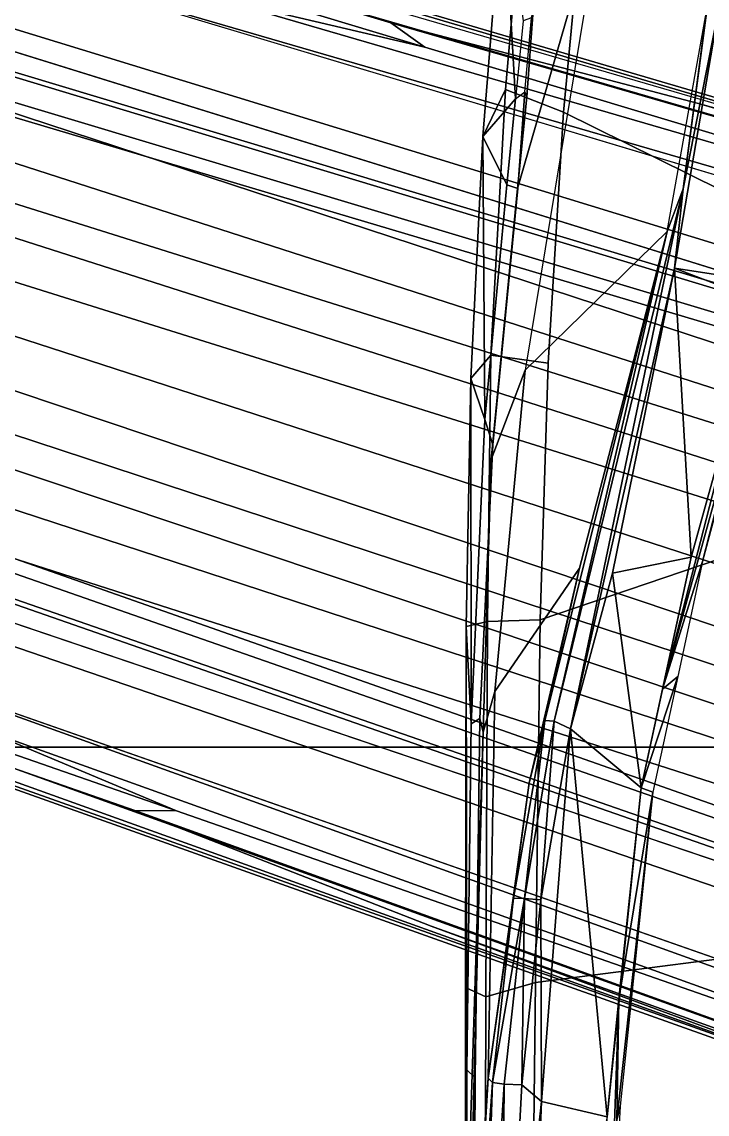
# Model space of a CAD drawing. Extents: x -14.5 to 14.5, y -12.2 to 16.5.
# Drawn here: x -5.251 to -4.079, y 0.379 to 2.248 of the extents above; entities that cross this region are included whole.
import ezdxf

# ---------------------------------------------------------------- set-up
doc = ezdxf.new("R2010")
doc.units = 0
doc.header["$MEASUREMENT"] = 0
for name, color, linetype in [('BASE', 253, 'Continuous'), ('FABRIC', 80, 'Continuous'), ('SEAT-CHASSIS', 253, 'Continuous'), ('SEAT-FRAME', 253, 'Continuous')]:
    doc.layers.add(name, color=color, linetype=linetype)

msp = doc.modelspace()

# ---------------------------------------------------------------- linework, layer by layer
at = {"layer": 'BASE'}
for points in [[(-1.9523, 0.895, 7.085), (-1.8056, 1.1079, 7.0339), (-13.4938, 4.6436, 4.3934), (-13.4925, 4.5277, 4.4344)], [(-1.7533, 1.3264, 6.9168), (-12.9834, 4.5899, 4.4664), (-13.4938, 4.6436, 4.3934), (-1.8056, 1.1079, 7.0339)], [(-1.7533, 1.3264, 6.9168), (-1.8899, 1.4063, 6.8442), (-11.1579, 4.1057, 4.8039), (-12.9834, 4.5899, 4.4664)], [(-2.0197, 0.7853, 7.0973), (-1.9523, 0.895, 7.085), (-13.4925, 4.5277, 4.4344), (-13.5515, 4.4038, 4.4405)], [(-1.2637, 0.7159, 4.4404), (-12.328, 4.2866, 3.356), (-12.3542, 4.423, 3.4417), (-1.222, 0.7632, 4.5663)], [(-1.5852, 0.9892, 6.0103), (-1.222, 0.7632, 4.5663), (-12.3542, 4.423, 3.4417), (-10.1613, 3.5437, 4.2331)], [(-13.5519, 4.4026, 4.4405), (-13.577, 4.2677, 4.4344), (-2.1056, 0.4235, 7.085), (-2.0956, 0.5519, 7.0973)], [(-13.5519, 4.4026, 4.4405), (-2.0956, 0.5519, 7.0973), (-2.0197, 0.7853, 7.0973), (-13.5515, 4.4038, 4.4405)], [(-1.2637, 0.7159, 4.4404), (-1.3389, 0.6206, 4.3723), (-12.3551, 4.1518, 3.3008), (-12.328, 4.2866, 3.356)], [(-13.577, 4.2677, 4.4344), (-13.6462, 4.1747, 4.3934), (-2.112, 0.165, 7.0339), (-2.1056, 0.4235, 7.085)], [(-2.112, 0.165, 7.0339), (-13.6462, 4.1747, 4.3934), (-13.2017, 3.9181, 4.4664), (-2.1981, -0.0425, 6.9168)], [(-1.3935, 0.4528, 4.3723), (-12.4004, 4.0291, 3.2861), (-12.3551, 4.1518, 3.3008), (-1.3389, 0.6206, 4.3723)], [(-1.8839, 1.4539, 6.7906), (-10.3987, 3.9255, 4.925), (-11.1579, 4.1057, 4.8039), (-1.8899, 1.4063, 6.8442)], [(-1.448, 0.2849, 4.3723), (-12.4358, 3.9033, 3.3008), (-12.4004, 4.0291, 3.2861), (-1.3935, 0.4528, 4.3723)], [(-13.2017, 3.9181, 4.4664), (-11.4401, 3.2369, 4.8039), (-2.3555, -0.0269, 6.8442), (-2.1981, -0.0425, 6.9168)], [(-10.1873, 3.8901, 4.9419), (-1.8736, 1.4707, 6.7435), (-1.8839, 1.4539, 6.7906), (-10.3987, 3.9255, 4.925)], [(-1.448, 0.2849, 4.3723), (-1.4431, 0.1637, 4.4404), (-12.4931, 3.7783, 3.356), (-12.4358, 3.9033, 3.3008)], [(-9.3923, 3.6833, 5.0656), (-10.1873, 3.8901, 4.9419), (-1.8736, 1.4707, 6.7435), (-1.8684, 1.4737, 6.6973)], [(-1.4372, 0.1008, 4.5663), (-12.5945, 3.6833, 3.4417), (-12.4931, 3.7783, 3.356), (-1.4431, 0.1637, 4.4404)], [(-1.675, 1.0814, 6.3732), (-10.1721, 3.6408, 4.5612), (-10.1351, 3.7122, 4.6754), (-1.7203, 1.0954, 6.5155)], [(-4.5619, 2.2047, 5.9794), (-9.5247, 3.7019, 4.9223), (-9.5078, 3.7178, 4.9632), (-4.6201, 2.2464, 5.9865)], [(-5.6269, 2.4548, 5.7241), (-9.389, 3.5835, 4.902), (-9.5247, 3.7019, 4.9223), (-4.5619, 2.2047, 5.9794)], [(-9.3923, 3.6833, 5.0656), (-1.8684, 1.4737, 6.6973), (-3.0733, 1.8203, 6.4086), (-9.5078, 3.7178, 4.9632)], [(-4.6201, 2.2464, 5.9865), (-9.5078, 3.7178, 4.9632), (-3.0733, 1.8203, 6.4086), (-4.0936, 2.1083, 6.1354)], [(-1.4372, 0.1008, 4.5663), (-1.8638, 0.1315, 6.0103), (-10.3036, 3.1057, 4.2331), (-12.5945, 3.6833, 3.4417)], [(-1.675, 1.0814, 6.3732), (-1.6792, 1.0333, 6.2321), (-10.1726, 3.586, 4.4356), (-10.1721, 3.6408, 4.5612)], [(-1.5852, 0.9892, 6.0103), (-10.1613, 3.5437, 4.2331), (-10.1726, 3.586, 4.4356), (-1.6792, 1.0333, 6.2321)], [(-1.8648, 1.326, 6.5461), (-1.7533, 1.1584, 6.5345), (-8.8919, 3.3499, 4.9948), (-9.389, 3.5835, 4.902)], [(-1.7203, 1.0954, 6.5155), (-8.7803, 3.2909, 4.9717), (-8.8919, 3.3499, 4.9948), (-1.7533, 1.1584, 6.5345)], [(-2.3555, -0.0269, 6.8442), (-11.4401, 3.2369, 4.8039), (-10.72, 2.9364, 4.925), (-2.3787, -0.0689, 6.7906)], [(-1.9658, 0.151, 6.2321), (-10.3376, 3.0782, 4.4356), (-10.3036, 3.1057, 4.2331), (-1.8638, 0.1315, 6.0103)], [(-1.9658, 0.151, 6.2321), (-1.9907, 0.1097, 6.3732), (-10.3694, 3.0335, 4.5612), (-10.3376, 3.0782, 4.4356)], [(-2.0356, 0.125, 6.5155), (-10.3815, 2.954, 4.6754), (-10.3694, 3.0335, 4.5612), (-1.9907, 0.1097, 6.3732)], [(-2.3802, -0.0885, 6.7435), (-2.3787, -0.0689, 6.7906), (-10.72, 2.9364, 4.925), (-10.5282, 2.8407, 4.9419)], [(-2.3778, -0.094, 6.6973), (-2.3802, -0.0885, 6.7435), (-10.5282, 2.8407, 4.9419), (-9.7635, 2.5408, 5.0656)], [(-4.9865, 0.8977, 5.9794), (-9.8816, 2.6036, 4.9223), (-9.7022, 2.6196, 4.902), (-5.9951, 1.3214, 5.7241)], [(-2.0994, 0.0934, 6.5345), (-2.288, 0.0233, 6.5461), (-9.7022, 2.6196, 4.902), (-9.1627, 2.5164, 4.9948)], [(-5.0581, 0.8983, 5.9865), (-9.8772, 2.5808, 4.9632), (-9.8816, 2.6036, 4.9223), (-4.9865, 0.8977, 5.9794)], [(-9.8772, 2.5808, 4.9632), (-3.5563, 0.3337, 6.4086), (-2.3778, -0.094, 6.6973), (-9.7635, 2.5408, 5.0656)], [(-4.5511, 0.7005, 6.1354), (-3.5563, 0.3337, 6.4086), (-9.8772, 2.5808, 4.9632), (-5.0581, 0.8983, 5.9865)], [(-2.0994, 0.0934, 6.5345), (-9.1627, 2.5164, 4.9948), (-9.0377, 2.4985, 4.9717), (-2.0356, 0.125, 6.5155)], [(-1.8648, 1.326, 6.5461), (-5.6269, 2.4548, 5.7241), (-4.5619, 2.2047, 5.9794), (-1.8751, 1.3969, 6.5663)], [(-1.8616, 1.4472, 6.6204), (-1.8751, 1.3969, 6.5663), (-4.5619, 2.2047, 5.9794), (-4.6201, 2.2464, 5.9865)], [(-1.8616, 1.4472, 6.6204), (-4.6201, 2.2464, 5.9865), (-4.0936, 2.1083, 6.1354), (-1.8507, 1.456, 6.6449)], [(-1.8507, 1.456, 6.6449), (-4.0936, 2.1083, 6.1354), (-3.0733, 1.8203, 6.4086), (-1.8684, 1.4737, 6.6973)], [(-2.3381, -0.0279, 6.5663), (-4.9865, 0.8977, 5.9794), (-5.9951, 1.3214, 5.7241), (-2.288, 0.0233, 6.5461)], [(-5.0581, 0.8983, 5.9865), (-4.9865, 0.8977, 5.9794), (-2.3381, -0.0279, 6.5663), (-2.3567, -0.0766, 6.6204)], [(-2.3531, -0.0901, 6.6449), (-4.5511, 0.7005, 6.1354), (-5.0581, 0.8983, 5.9865), (-2.3567, -0.0766, 6.6204)], [(-2.3778, -0.094, 6.6973), (-3.5563, 0.3337, 6.4086), (-4.5511, 0.7005, 6.1354), (-2.3531, -0.0901, 6.6449)]]:
    msp.add_3dface(points, dxfattribs=at)
at = {"layer": 'FABRIC'}
for points in [[(-8.9334, 2.4369, 19.7693), (-9.103, 1.0067, 19.8925), (9.103, 1.0067, 19.8925), (8.9334, 2.4369, 19.7693)], [(-9.1419, -0.2199, 20), (9.1419, -0.2199, 20), (9.103, 1.0067, 19.8925), (-9.103, 1.0067, 19.8925)]]:
    msp.add_3dface(points, dxfattribs=at)
at = {"layer": 'SEAT-CHASSIS'}
for points in [[(-4.08, 2.2665, 12.3997), (-4.08, 2.2665, 12.3997), (-4.0048, 2.8324, 12.5048), (-4.1199, 1.9621, 12.3348)], [(-4.1199, 1.9621, 12.3348), (-4.1199, 1.9621, 12.3348), (-4.0048, 2.8324, 12.5048), (-4.0578, 2.2767, 12.3831)], [(-4.4487, 1.499, 14.5136), (-4.4036, 1.963, 14.4678), (-4.2541, 2.4796, 13.6708), (-4.3905, 1.6518, 13.6836)], [(-4.3873, 2.1199, 14.4718), (-4.3765, 2.2679, 14.4942), (-4.2541, 2.4796, 13.6708), (-4.4036, 1.963, 14.4678)], [(-4.3905, 1.6518, 13.6836), (-4.1473, 1.8892, 12.3422), (-4.08, 2.2665, 12.3997), (-4.2541, 2.4796, 13.6708)], [(-4.3765, 2.2679, 14.4942), (-4.3873, 2.1199, 14.4718), (-4.3908, 2.1282, 14.4958), (-4.3793, 2.255, 14.5152)], [(-4.1473, 1.8892, 12.3422), (-4.1473, 1.8892, 12.3422), (-4.08, 2.2665, 12.3997), (-4.1199, 1.9621, 12.3348)], [(-4.0578, 2.2767, 12.3831), (-4.0578, 2.2767, 12.3831), (-3.965, 1.8004, 12.3028), (-4.1351, 1.8266, 12.3077)], [(-4.0578, 2.2767, 12.3831), (-4.0578, 2.2767, 12.3831), (-4.1351, 1.8266, 12.3077), (-4.1199, 1.9621, 12.3348)], [(-4.3908, 2.1282, 14.4958), (-4.3873, 2.1199, 14.4718), (-4.4036, 1.963, 14.4678), (-4.4026, 1.9628, 14.4895)], [(-4.4036, 1.963, 14.4678), (-4.4487, 1.499, 14.5136), (-4.4457, 1.5241, 14.5338), (-4.4026, 1.9628, 14.4895)], [(-4.3127, 1.0383, 12.206), (-4.3127, 1.0383, 12.206), (-4.3406, 1.0511, 12.225), (-4.1199, 1.9621, 12.3348)], [(-4.1473, 1.8892, 12.3422), (-4.1473, 1.8892, 12.3422), (-4.1199, 1.9621, 12.3348), (-4.3406, 1.0511, 12.225)], [(-4.1351, 1.8266, 12.3077), (-4.1351, 1.8266, 12.3077), (-4.3127, 1.0383, 12.206), (-4.1199, 1.9621, 12.3348)], [(-4.2975, 1.3134, 12.286), (-4.4421, 1.1021, 13.4425), (-4.3905, 1.6518, 13.6836), (-4.1473, 1.8892, 12.3422)], [(-4.3565, 1.0523, 12.2479), (-4.3565, 1.0523, 12.2479), (-4.2975, 1.3134, 12.286), (-4.1473, 1.8892, 12.3422)], [(-4.1473, 1.8892, 12.3422), (-4.1473, 1.8892, 12.3422), (-4.3406, 1.0511, 12.225), (-4.3565, 1.0523, 12.2479)], [(-4.1351, 1.8266, 12.3077), (-4.1351, 1.8266, 12.3077), (-4.2412, 1.3048, 12.2356), (-4.3127, 1.0383, 12.206)], [(-4.1351, 1.8266, 12.3077), (-4.1351, 1.8266, 12.3077), (-4.1064, 1.3319, 12.239), (-4.2412, 1.3048, 12.2356)], [(-4.1351, 1.8266, 12.3077), (-4.1351, 1.8266, 12.3077), (-3.9849, 1.7687, 12.2981), (-4.1064, 1.3319, 12.239)], [(-3.9849, 1.7687, 12.2981), (-3.9849, 1.7687, 12.2981), (-4.1351, 1.8266, 12.3077), (-3.965, 1.8004, 12.3028)], [(-3.9794, 1.7453, 12.3029), (-3.9794, 1.7453, 12.3029), (-4.1553, 1.1062, 12.2133), (-3.9849, 1.7687, 12.2981)], [(-4.1553, 1.1062, 12.2133), (-4.1553, 1.1062, 12.2133), (-4.1064, 1.3319, 12.239), (-3.9849, 1.7687, 12.2981)], [(-4.0868, 1.3244, 12.2554), (-4.0868, 1.3244, 12.2554), (-4.1553, 1.1062, 12.2133), (-3.9794, 1.7453, 12.3029)], [(-4.0309, 1.5339, 12.2858), (-4.0309, 1.5339, 12.2858), (-4.0868, 1.3244, 12.2554), (-3.9794, 1.7453, 12.3029)], [(-4.4487, 1.499, 14.5136), (-4.3905, 1.6518, 13.6836), (-4.4421, 1.1021, 13.4425), (-4.4619, 1.0324, 14.5604)], [(-4.4457, 1.5241, 14.5338), (-4.4487, 1.499, 14.5136), (-4.4619, 1.0324, 14.5604), (-4.4678, 1.0561, 14.5801)], [(-4.1064, 1.3319, 12.239), (-4.1064, 1.3319, 12.239), (-4.1919, 0.9375, 12.1942), (-4.2412, 1.3048, 12.2356)], [(-4.2975, 1.3134, 12.286), (-4.3832, 0.9459, 12.2613), (-4.4537, 0.4405, 12.2369), (-4.4421, 1.1021, 13.4425)], [(-4.2975, 1.3134, 12.286), (-4.2975, 1.3134, 12.286), (-4.3565, 1.0523, 12.2479), (-4.3832, 0.9459, 12.2613)], [(-4.1293, 1.1276, 12.2337), (-4.1293, 1.1276, 12.2337), (-4.1553, 1.1062, 12.2133), (-4.0868, 1.3244, 12.2554)], [(-4.3127, 1.0383, 12.206), (-4.3127, 1.0383, 12.206), (-4.2412, 1.3048, 12.2356), (-4.1919, 0.9375, 12.1942)], [(-4.1718, 0.9297, 12.2124), (-4.1718, 0.9297, 12.2124), (-4.1919, 0.9375, 12.1942), (-4.1293, 1.1276, 12.2337)], [(-4.1553, 1.1062, 12.2133), (-4.1553, 1.1062, 12.2133), (-4.1293, 1.1276, 12.2337), (-4.1919, 0.9375, 12.1942)], [(-4.4619, 1.0324, 14.5604), (-4.4421, 1.1021, 13.4425), (-4.4537, 0.4405, 12.2369), (-4.5034, -0.2442, 12.2098)], [(-4.4619, 1.0324, 14.5604), (-4.4784, 0.3999, 14.6052), (-4.476, 0.4411, 14.6262), (-4.4678, 1.0561, 14.5801)], [(-4.3565, 1.0523, 12.2479), (-4.3565, 1.0523, 12.2479), (-4.4101, 0.7484, 12.2238), (-4.3832, 0.9459, 12.2613)], [(-4.3912, 0.7478, 12.1969), (-4.3912, 0.7478, 12.1969), (-4.4101, 0.7484, 12.2238), (-4.3565, 1.0523, 12.2479)], [(-4.3406, 1.0511, 12.225), (-4.3406, 1.0511, 12.225), (-4.3912, 0.7478, 12.1969), (-4.3565, 1.0523, 12.2479)], [(-4.3406, 1.0511, 12.225), (-4.3406, 1.0511, 12.225), (-4.3634, 0.7458, 12.1797), (-4.3912, 0.7478, 12.1969)], [(-4.3634, 0.7458, 12.1797), (-4.3634, 0.7458, 12.1797), (-4.3406, 1.0511, 12.225), (-4.3127, 1.0383, 12.206)], [(-4.4784, 0.3999, 14.6052), (-4.4619, 1.0324, 14.5604), (-4.5034, -0.2442, 12.2098), (-4.5043, -1.1223, 12.9615)], [(-4.3621, 0.4006, 12.1436), (-4.3621, 0.4006, 12.1436), (-4.3634, 0.7458, 12.1797), (-4.3127, 1.0383, 12.206)], [(-4.2498, 0.3744, 12.1414), (-4.2498, 0.3744, 12.1414), (-4.3621, 0.4006, 12.1436), (-4.3127, 1.0383, 12.206)], [(-4.1919, 0.9375, 12.1942), (-4.1919, 0.9375, 12.1942), (-4.2498, 0.3744, 12.1414), (-4.3127, 1.0383, 12.206)], [(-4.4537, 0.4405, 12.2369), (-4.4537, 0.4405, 12.2369), (-4.3832, 0.9459, 12.2613), (-4.4101, 0.7484, 12.2238)], [(-4.1718, 0.9297, 12.2124), (-4.1718, 0.9297, 12.2124), (-4.2299, 0.5755, 12.1601), (-4.1919, 0.9375, 12.1942)], [(-4.1718, 0.9297, 12.2124), (-4.1718, 0.9297, 12.2124), (-4.2337, 0.3687, 12.149), (-4.2299, 0.5755, 12.1601)], [(-4.1718, 0.9297, 12.2124), (-4.1718, 0.9297, 12.2124), (-4.2279, 0.3922, 12.1622), (-4.2337, 0.3687, 12.149)], [(-4.4101, 0.7484, 12.2238), (-4.4101, 0.7484, 12.2238), (-4.4464, 0.4332, 12.2018), (-4.4537, 0.4405, 12.2369)], [(-4.4464, 0.4332, 12.2018), (-4.4464, 0.4332, 12.2018), (-4.4101, 0.7484, 12.2238), (-4.3912, 0.7478, 12.1969)], [(-4.3912, 0.7478, 12.1969), (-4.3912, 0.7478, 12.1969), (-4.4261, 0.4302, 12.1723), (-4.4464, 0.4332, 12.2018)], [(-4.3912, 0.7478, 12.1969), (-4.3912, 0.7478, 12.1969), (-4.3962, 0.429, 12.1528), (-4.4261, 0.4302, 12.1723)], [(-4.3962, 0.429, 12.1528), (-4.3962, 0.429, 12.1528), (-4.3912, 0.7478, 12.1969), (-4.3634, 0.7458, 12.1797)], [(-4.3621, 0.4006, 12.1436), (-4.3621, 0.4006, 12.1436), (-4.3962, 0.429, 12.1528), (-4.3634, 0.7458, 12.1797)], [(-4.2337, 0.3687, 12.149), (-4.2337, 0.3687, 12.149), (-4.2631, -0.3698, 12.0912), (-4.2299, 0.5755, 12.1601)], [(-4.2631, -0.3698, 12.0912), (-4.2631, -0.3698, 12.0912), (-4.2498, 0.3744, 12.1414), (-4.2299, 0.5755, 12.1601)], [(-4.4537, 0.4405, 12.2369), (-4.4537, 0.4405, 12.2369), (-4.4942, -0.2427, 12.1661), (-4.5034, -0.2442, 12.2098)], [(-4.4464, 0.4332, 12.2018), (-4.4464, 0.4332, 12.2018), (-4.4942, -0.2427, 12.1661), (-4.4537, 0.4405, 12.2369)], [(-4.4464, 0.4332, 12.2018), (-4.4464, 0.4332, 12.2018), (-4.4691, -0.2417, 12.1292), (-4.4942, -0.2427, 12.1661)], [(-4.476, 0.4411, 14.6262), (-4.4784, 0.3999, 14.6052), (-4.4822, -0.234, 14.6342), (-4.479, -0.2219, 14.6584)], [(-4.4464, 0.4332, 12.2018), (-4.4464, 0.4332, 12.2018), (-4.4261, 0.4302, 12.1723), (-4.4691, -0.2417, 12.1292)], [(-4.4261, 0.4302, 12.1723), (-4.4261, 0.4302, 12.1723), (-4.4318, -0.2413, 12.1046), (-4.4691, -0.2417, 12.1292)], [(-4.3962, 0.429, 12.1528), (-4.3962, 0.429, 12.1528), (-4.4318, -0.2413, 12.1046), (-4.4261, 0.4302, 12.1723)], [(-4.4318, -0.2413, 12.1046), (-4.4318, -0.2413, 12.1046), (-4.3962, 0.429, 12.1528), (-4.3621, 0.4006, 12.1436)], [(-4.4784, 0.3999, 14.6052), (-4.5043, -1.1223, 12.9615), (-4.499, -1.2823, 13.3004), (-4.4822, -0.234, 14.6342)], [(-4.3621, 0.4006, 12.1436), (-4.3621, 0.4006, 12.1436), (-4.388, -0.2436, 12.0959), (-4.4318, -0.2413, 12.1046)], [(-4.388, -0.2436, 12.0959), (-4.388, -0.2436, 12.0959), (-4.3621, 0.4006, 12.1436), (-4.2498, 0.3744, 12.1414)], [(-4.2345, 0.2673, 12.1519), (-4.2345, 0.2673, 12.1519), (-4.2337, 0.3687, 12.149), (-4.2279, 0.3922, 12.1622)]]:
    msp.add_3dface(points, dxfattribs=at)
at = {"layer": 'SEAT-FRAME'}
for points in [[(-4.4626, 2.052, 15.1469), (-4.424, 2.1322, 15.2392), (-4.3844, 2.585, 15.1791), (-4.4278, 2.4854, 15.0823)], [(-4.424, 2.1322, 15.2392), (-4.3246, 2.0936, 15.2959), (-4.2822, 2.5464, 15.2384), (-4.3844, 2.585, 15.1791)], [(-4.2822, 2.5464, 15.2384), (-4.3246, 2.0936, 15.2959), (-3.3002, 1.5863, 15.411), (-3.3002, 2.4273, 15.3083)], [(-4.4626, 2.052, 15.1469), (-4.4626, 2.052, 15.1469), (-4.4278, 2.4854, 15.0823), (-4.4066, 2.1162, 14.5065)], [(-4.4278, 2.4854, 15.0823), (-4.4278, 2.4854, 15.0823), (-4.3939, 2.2499, 14.5268), (-4.4066, 2.1162, 14.5065)], [(-4.3793, 2.255, 14.5152), (-4.3939, 2.2499, 14.5268), (-4.4066, 2.1162, 14.5065), (-4.3908, 2.1282, 14.4958)], [(-4.4626, 2.052, 15.1469), (-4.4831, 1.6375, 15.2015), (-4.4492, 1.6775, 15.2921), (-4.424, 2.1322, 15.2392)], [(-4.424, 2.1322, 15.2392), (-4.4492, 1.6775, 15.2921), (-4.3511, 1.6642, 15.3438), (-4.3246, 2.0936, 15.2959)], [(-4.4626, 2.052, 15.1469), (-4.4626, 2.052, 15.1469), (-4.4066, 2.1162, 14.5065), (-4.4218, 1.9693, 14.5028)], [(-4.4066, 2.1162, 14.5065), (-4.3908, 2.1282, 14.4958), (-4.4026, 1.9628, 14.4895), (-4.4218, 1.9693, 14.5028)], [(-4.3645, 1.225, 15.386), (-3.3002, 1.5863, 15.411), (-4.3246, 2.0936, 15.2959), (-4.3511, 1.6642, 15.3438)], [(-4.4626, 2.052, 15.1469), (-4.4626, 2.052, 15.1469), (-4.4593, 1.5678, 14.549), (-4.4831, 1.6375, 15.2015)], [(-4.4626, 2.052, 15.1469), (-4.4626, 2.052, 15.1469), (-4.4218, 1.9693, 14.5028), (-4.4593, 1.5678, 14.549)], [(-4.4026, 1.9628, 14.4895), (-4.4457, 1.5241, 14.5338), (-4.4593, 1.5678, 14.549), (-4.4218, 1.9693, 14.5028)], [(-4.491, 1.2133, 15.2499), (-4.455, 1.2221, 15.3431), (-4.4492, 1.6775, 15.2921), (-4.4831, 1.6375, 15.2015)], [(-4.455, 1.2221, 15.3431), (-4.3645, 1.225, 15.386), (-4.3511, 1.6642, 15.3438), (-4.4492, 1.6775, 15.2921)], [(-4.4829, 1.0468, 14.6009), (-4.4829, 1.0468, 14.6009), (-4.491, 1.2133, 15.2499), (-4.4831, 1.6375, 15.2015)], [(-4.4829, 1.0468, 14.6009), (-4.4829, 1.0468, 14.6009), (-4.4831, 1.6375, 15.2015), (-4.4593, 1.5678, 14.549)], [(-4.3645, 1.225, 15.386), (-4.3727, 0.6038, 15.4336), (-3.3002, 0.7424, 15.4856), (-3.3002, 1.5863, 15.411)], [(-4.4593, 1.5678, 14.549), (-4.4457, 1.5241, 14.5338), (-4.4678, 1.0561, 14.5801), (-4.4829, 1.0468, 14.6009)], [(-4.491, 1.2133, 15.2499), (-4.4923, 0.5956, 15.3059), (-4.4574, 0.5794, 15.3954), (-4.455, 1.2221, 15.3431)], [(-4.455, 1.2221, 15.3431), (-4.4574, 0.5794, 15.3954), (-4.3727, 0.6038, 15.4336), (-4.3645, 1.225, 15.386)], [(-4.491, 1.2133, 15.2499), (-4.491, 1.2133, 15.2499), (-4.4902, 0.4548, 14.6397), (-4.4923, 0.5956, 15.3059)], [(-4.491, 1.2133, 15.2499), (-4.491, 1.2133, 15.2499), (-4.4829, 1.0468, 14.6009), (-4.4902, 0.4548, 14.6397)], [(-4.4678, 1.0561, 14.5801), (-4.476, 0.4411, 14.6262), (-4.4902, 0.4548, 14.6397), (-4.4829, 1.0468, 14.6009)], [(-4.3801, -0.0406, 15.4671), (-3.3002, -0.1036, 15.5322), (-3.3002, 0.7424, 15.4856), (-4.3727, 0.6038, 15.4336)], [(-4.4595, -0.0643, 15.4309), (-4.3801, -0.0406, 15.4671), (-4.3727, 0.6038, 15.4336), (-4.4574, 0.5794, 15.3954)], [(-4.4923, 0.5956, 15.3059), (-4.4923, 0.5956, 15.3059), (-4.492, -0.1795, 14.671), (-4.4925, -0.2967, 15.3607)], [(-4.4925, -0.0681, 15.3467), (-4.4595, -0.0643, 15.4309), (-4.4574, 0.5794, 15.3954), (-4.4923, 0.5956, 15.3059)], [(-4.4923, 0.5956, 15.3059), (-4.4923, 0.5956, 15.3059), (-4.4902, 0.4548, 14.6397), (-4.492, -0.1795, 14.671)], [(-4.4902, 0.4548, 14.6397), (-4.476, 0.4411, 14.6262), (-4.479, -0.2219, 14.6584), (-4.492, -0.1795, 14.671)]]:
    msp.add_3dface(points, dxfattribs=at)

doc.saveas('drawing.dxf')
